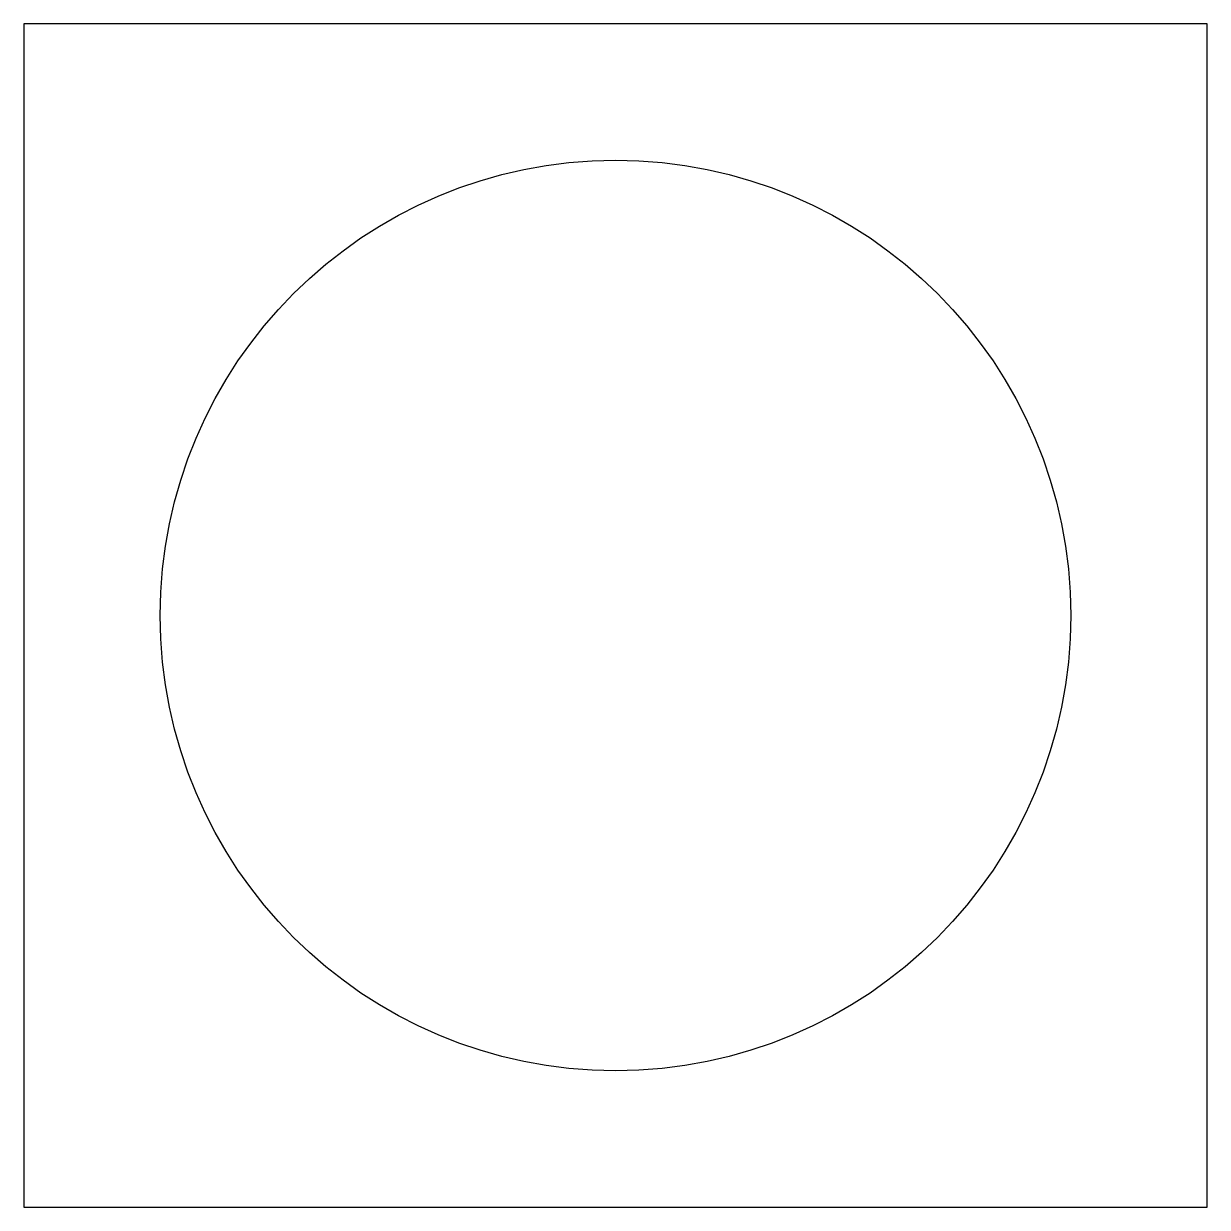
# Model space of a CAD drawing. Header units: millimetres. Extents: x -32.5 to 32.5, y -32.5 to 32.5.
import ezdxf

# ---------------------------------------------------------------- set-up
doc = ezdxf.new("R2010")
doc.units = ezdxf.units.MM

msp = doc.modelspace()

# ---------------------------------------------------------------- linework, layer by layer
msp.add_lwpolyline([(32.5, -32.5), (32.5, 32.5), (-32.5, 32.5), (-32.5, -32.5)], close=True)
msp.add_circle((0, 0), 25)

doc.saveas('drawing.dxf')
